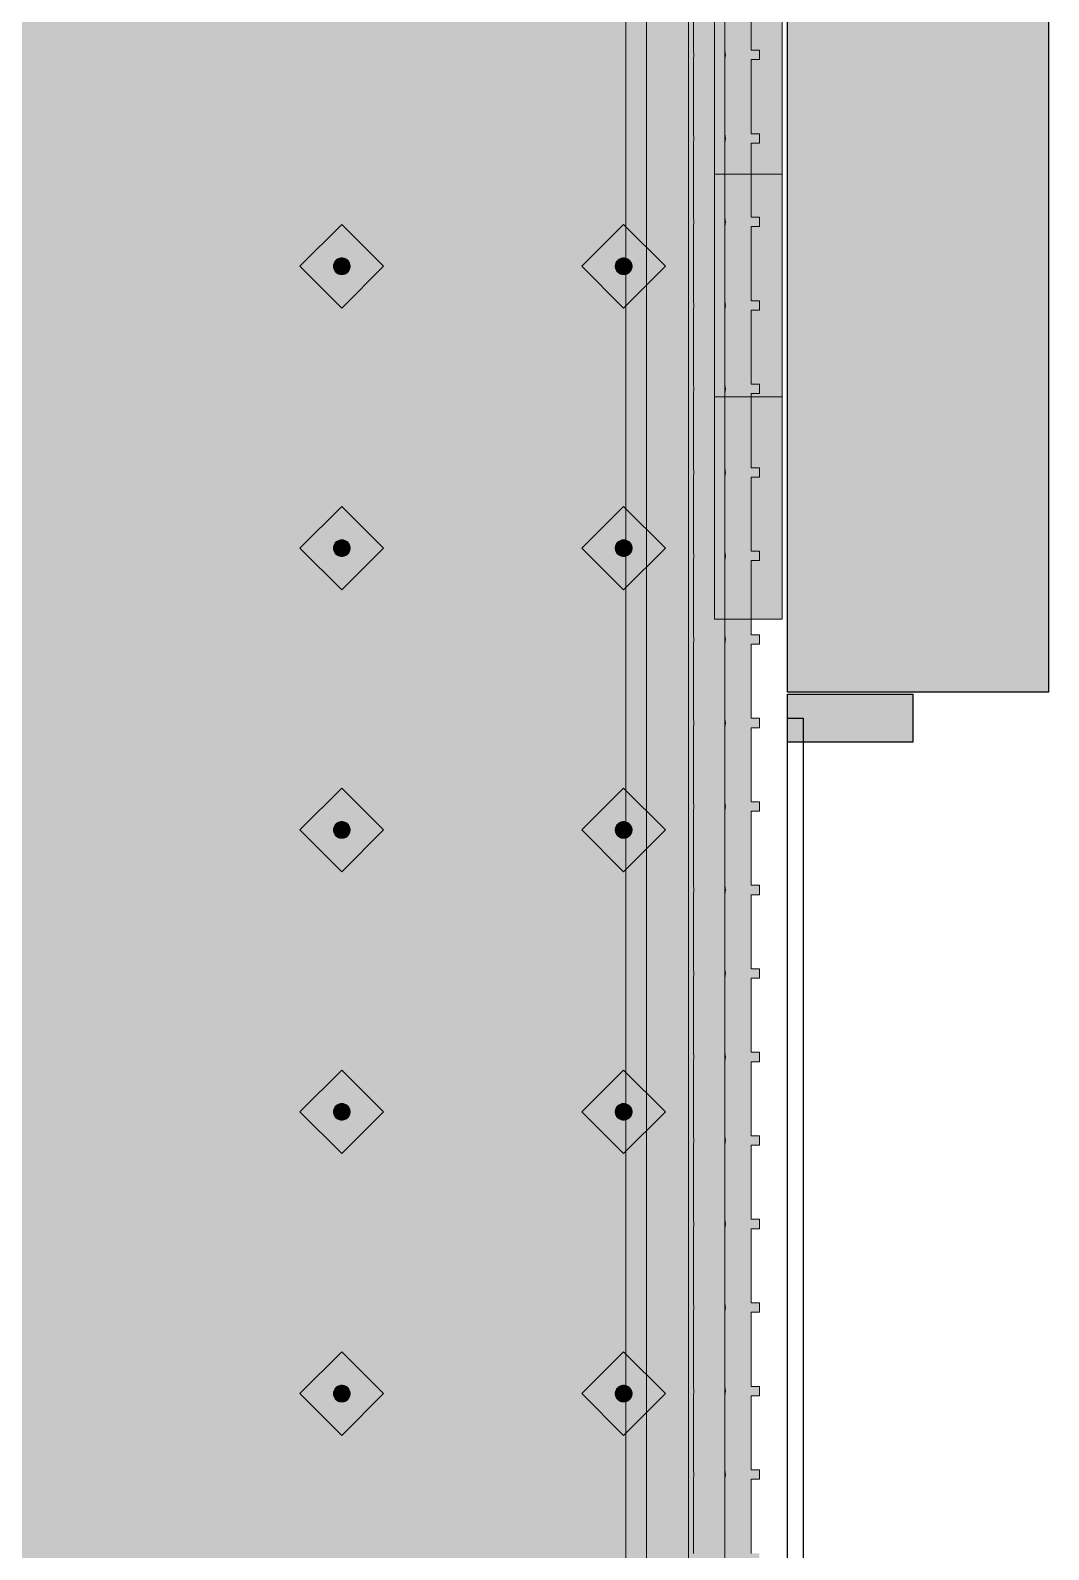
# Model space of a CAD drawing. Header units: metres. Extents: x 2172.2 to 2210.6, y 415.3 to 458.1.
# Drawn here: x 2192.786 to 2193.761, y 451.395 to 452.85 of the extents above; entities that cross this region are included whole.
import ezdxf

# ---------------------------------------------------------------- set-up
doc = ezdxf.new("R2010")
doc.units = ezdxf.units.M
for name, color, linetype, lineweight in [('NC_N1_BANQUETTES', 7, 'CONTINUOUS', 13), ('NC_N1_FLOOR_DECOR', 32, 'CONTINUOUS', 13), ('NC_N1_GLAZING', 4, 'CONTINUOUS', 13), ('NC_N1_WALL_DECOR', 32, 'CONTINUOUS', 13), ('NC_N1_WALLS', 7, 'CONTINUOUS', 25)]:
    doc.layers.add(name, color=color, linetype=linetype, lineweight=lineweight)

# ---------------------------------------------------------------- blocks, each defined once
blk = doc.blocks.new('NC_N1_ARCHITECTURE')
at = {"layer": 'NC_N1_WALLS', "true_color": 0xe7e6e1}
for points in [[(3.51142, 19.591097), (3.76142, 19.591097), (3.76142, 18.216097), (3.51142, 18.216097)], [(3.63142, 18.214096), (3.63142, 18.168097), (3.51142, 18.168097), (3.51142, 18.214096)]]:
    blk.add_hatch(color=256, dxfattribs=at).paths.add_polyline_path(points)
at = {"layer": 'NC_N1_GLAZING', "linetype": 'CONTINUOUS', "lineweight": -2}
blk.add_lwpolyline([(3.52642, 12.841096), (3.51142, 12.841096), (3.51142, 18.191095), (3.52642, 18.191095)], close=True, dxfattribs=at)
at = {"layer": 'NC_N1_WALLS', "linetype": 'CONTINUOUS', "lineweight": -2}
for points in [[(3.51142, 19.591097), (3.76142, 19.591097), (3.76142, 18.216097), (3.51142, 18.216097)], [(3.63142, 18.214096), (3.63142, 18.168097), (3.51142, 18.168097), (3.51142, 18.214096)]]:
    blk.add_lwpolyline(points, close=True, dxfattribs=at)
blk = doc.blocks.new('NC_N1_MIXED_FLOOR_TRIANGLE_L_1')
at = {"true_color": 0xeff0ee}
h = blk.add_hatch(color=256, dxfattribs=at)
h.dxf.hatch_style = 1
h.paths.add_polyline_path([(3.3202, 19.4236), (3.3203, 19.423), (3.3205, 19.4212), (3.3209, 19.4188), (3.3217, 19.4165), (3.3226, 19.4142), (3.3238, 19.412), (3.3251, 19.41), (3.3267, 19.4081), (3.3284, 19.4064), (3.3303, 19.4048), (3.3323, 19.4034), (3.3345, 19.4023), (3.3368, 19.4013), (3.3391, 19.4006), (3.3415, 19.4001), (3.344, 19.3999), (3.3598, 19.3991), (3.3611, 19.3991), (3.4514, 19.3991), (3.4514, 11.707), (-4.3727, 19.5311), (3.3194, 19.5311), (3.3194, 19.4968), (3.3194, 19.4407), (3.3195, 19.4395), (3.3199, 19.4308)])
at = {"color": 0, "linetype": 'CONTINUOUS', "lineweight": -2, "true_color": 0xa5b2b8}
blk.add_lwpolyline([(3.4514, 19.3991), (3.4514, 11.707)], dxfattribs=at)
at = {"color": 0, "linetype": 'CONTINUOUS', "lineweight": -2, "true_color": 0xa38246}
for points in [[(3.4164, 19.3641), (3.4164, 11.7915)], [(3.3564, 19.3042), (3.3564, 11.9364)]]:
    blk.add_lwpolyline(points, dxfattribs=at)
at = {"color": 0, "linetype": 'CONTINUOUS', "lineweight": -2, "true_color": 0x778fa0}
blk.add_lwpolyline([(3.3764, 19.3241), (3.3764, 11.8881)], dxfattribs=at)
blk = doc.blocks.new('NC_N1_UNIQUE_WALL_COMPOSITION_10')
at = {"true_color": 0xf6f5ef}
h = blk.add_hatch(color=256, dxfattribs=at)
h.dxf.hatch_style = 1
h.paths.add_polyline_path([(0.5328, -0.065), (0.5328, 0), (-0.5328, 0), (-0.5328, -0.065)])
at = {"color": 0, "linetype": 'CONTINUOUS', "lineweight": -2, "true_color": 0xa38246}
blk.add_lwpolyline([(0.5328, -0.065), (0.5328, 0), (-0.5328, 0), (-0.5328, -0.065)], close=True, dxfattribs=at)
for points in [[(-0.3197, -0.065), (-0.3197, 0)], [(-0.1066, -0.065), (-0.1066, 0)], [(0.1066, -0.065), (0.1066, 0)], [(0.3197, -0.065), (0.3197, 0)]]:
    blk.add_lwpolyline(points, dxfattribs=at)
blk = doc.blocks.new('NC_N1_TRIANGLE_L_BANQUETTE')
at = {"true_color": 0x778fa0}
h = blk.add_hatch(color=256, dxfattribs=at)
h.dxf.hatch_style = 1
h.paths.add_polyline_path([(0.027, 0.92), (0.027, 0.929), (0.035, 0.929), (0.035, 1), (0.027, 1), (0.027, 1.009), (0.035, 1.009), (0.035, 1.08), (0.027, 1.08), (0.027, 1.089), (0.035, 1.089), (0.035, 1.16), (0.027, 1.16), (0.027, 1.169), (0.035, 1.169), (0.035, 1.24), (0.027, 1.24), (0.027, 1.249), (0.035, 1.249), (0.035, 1.32), (0.027, 1.32), (0.027, 1.329), (0.035, 1.329), (0.035, 1.4), (0.027, 1.4), (0.027, 1.409), (0.035, 1.409), (0.035, 1.48), (0.027, 1.48), (0.027, 1.489), (0.035, 1.489), (0.035, 1.56), (0.027, 1.56), (0.027, 1.569), (0.035, 1.569), (0.035, 1.64), (0.027, 1.64), (0.027, 1.649), (0.035, 1.649), (0.035, 1.72), (0.027, 1.72), (0.027, 1.729), (0.035, 1.729), (0.035, 1.8), (0.027, 1.8), (0.027, 1.809), (0.035, 1.809), (0.035, 1.88), (0.027, 1.88), (0.027, 1.889), (0.035, 1.889), (0.035, 1.96), (0.027, 1.96), (0.027, 1.969), (0.035, 1.969), (0.035, 2.04), (0.027, 2.04), (0.027, 2.049), (0.035, 2.049), (0.035, 2.12), (0.027, 2.12), (0.027, 2.129), (0.035, 2.129), (0.035, 2.2), (0.027, 2.2), (0.027, 2.209), (0.035, 2.209), (0.035, 2.28), (0.027, 2.28), (0.027, 2.289), (0.035, 2.289), (0.035, 2.36), (0.027, 2.36), (0.027, 2.369), (0.035, 2.369), (0.035, 2.44), (0.027, 2.44), (0.027, 2.449), (0.035, 2.449), (0.035, 2.52), (0.027, 2.52), (0.027, 2.529), (0.035, 2.529), (0.035, 2.6), (0.027, 2.6), (0.027, 2.609), (0.035, 2.609), (0.035, 2.68), (0.027, 2.68), (0.027, 2.689), (0.035, 2.689), (0.035, 2.76), (0.027, 2.76), (0.027, 2.769), (0.035, 2.769), (0.035, 2.84), (0.027, 2.84), (0.027, 2.849), (0.035, 2.849), (0.035, 2.92), (0.027, 2.92), (0.027, 2.929), (0.035, 2.929), (0.035, 3), (0.027, 3), (0.027, 3.009), (0.035, 3.009), (0.035, 3.08), (0.027, 3.08), (0.027, 3.089), (0.035, 3.089), (0.035, 3.16), (0.027, 3.16), (0.027, 3.169), (0.035, 3.169), (0.035, 3.24), (0.027, 3.24), (0.027, 3.249), (0.035, 3.249), (0.035, 3.32), (0.027, 3.32), (0.027, 3.329), (0.035, 3.329), (0.035, 3.4), (0.027, 3.4), (0.027, 3.409), (0.035, 3.409), (0.035, 3.48), (0.027, 3.48), (0.027, 3.489), (0.035, 3.489), (0.035, 3.56), (0.027, 3.56), (0.027, 3.569), (0.035, 3.569), (0.035, 3.64), (0.027, 3.64), (0.027, 3.649), (0.035, 3.649), (0.035, 3.72), (0.027, 3.72), (0.027, 3.729), (0.035, 3.729), (0.035, 3.8), (0.027, 3.8), (0.027, 3.809), (0.035, 3.809), (0.035, 3.88), (0.027, 3.88), (0.027, 3.889), (0.035, 3.889), (0.035, 3.96), (0.027, 3.96), (0.027, 3.969), (0.035, 3.969), (0.035, 4.04), (0.027, 4.04), (0.027, 4.049), (0.035, 4.049), (0.035, 4.12), (0.027, 4.12), (0.027, 4.129), (0.035, 4.129), (0.035, 4.2), (0.027, 4.2), (0.027, 4.209), (0.035, 4.209), (0.035, 4.28), (0.027, 4.28), (0.027, 4.289), (0.035, 4.289), (0.035, 4.35), (0.8, 4.35), (0.8, 0.8), (4.35, 0.8), (4.35, 0.035), (4.289, 0.035), (4.289, 0.027), (4.28, 0.027), (4.28, 0.035), (4.209, 0.035), (4.209, 0.027), (4.2, 0.027), (4.2, 0.035), (4.129, 0.035), (4.129, 0.027), (4.12, 0.027), (4.12, 0.035), (4.049, 0.035), (4.049, 0.027), (4.04, 0.027), (4.04, 0.035), (3.969, 0.035), (3.969, 0.027), (3.96, 0.027), (3.96, 0.035), (3.889, 0.035), (3.889, 0.027), (3.88, 0.027), (3.88, 0.035), (3.809, 0.035), (3.809, 0.027), (3.8, 0.027), (3.8, 0.035), (3.729, 0.035), (3.729, 0.027), (3.72, 0.027), (3.72, 0.035), (3.649, 0.035), (3.649, 0.027), (3.64, 0.027), (3.64, 0.035), (3.569, 0.035), (3.569, 0.027), (3.56, 0.027), (3.56, 0.035), (3.489, 0.035), (3.489, 0.027), (3.48, 0.027), (3.48, 0.035), (3.409, 0.035), (3.409, 0.027), (3.4, 0.027), (3.4, 0.035), (3.329, 0.035), (3.329, 0.027), (3.32, 0.027), (3.32, 0.035), (3.249, 0.035), (3.249, 0.027), (3.24, 0.027), (3.24, 0.035), (3.169, 0.035), (3.169, 0.027), (3.16, 0.027), (3.16, 0.035), (3.089, 0.035), (3.089, 0.027), (3.08, 0.027), (3.08, 0.035), (3.009, 0.035), (3.009, 0.027), (3, 0.027), (3, 0.035), (2.929, 0.035), (2.929, 0.027), (2.92, 0.027), (2.92, 0.035), (2.849, 0.035), (2.849, 0.027), (2.84, 0.027), (2.84, 0.035), (2.769, 0.035), (2.769, 0.027), (2.76, 0.027), (2.76, 0.035), (2.689, 0.035), (2.689, 0.027), (2.68, 0.027), (2.68, 0.035), (2.609, 0.035), (2.609, 0.027), (2.6, 0.027), (2.6, 0.035), (2.529, 0.035), (2.529, 0.027), (2.52, 0.027), (2.52, 0.035), (2.449, 0.035), (2.449, 0.027), (2.44, 0.027), (2.44, 0.035), (2.369, 0.035), (2.369, 0.027), (2.36, 0.027), (2.36, 0.035), (2.289, 0.035), (2.289, 0.027), (2.28, 0.027), (2.28, 0.035), (2.209, 0.035), (2.209, 0.027), (2.2, 0.027), (2.2, 0.035), (2.129, 0.035), (2.129, 0.027), (2.12, 0.027), (2.12, 0.035), (2.049, 0.035), (2.049, 0.027), (2.04, 0.027), (2.04, 0.035), (1.969, 0.035), (1.969, 0.027), (1.96, 0.027), (1.96, 0.035), (1.889, 0.035), (1.889, 0.027), (1.88, 0.027), (1.88, 0.035), (1.809, 0.035), (1.809, 0.027), (1.8, 0.027), (1.8, 0.035), (1.729, 0.035), (1.729, 0.027), (1.72, 0.027), (1.72, 0.035), (1.649, 0.035), (1.649, 0.027), (1.64, 0.027), (1.64, 0.035), (1.569, 0.035), (1.569, 0.027), (1.56, 0.027), (1.56, 0.035), (1.489, 0.035), (1.489, 0.027), (1.48, 0.027), (1.48, 0.035), (1.409, 0.035), (1.409, 0.027), (1.4, 0.027), (1.4, 0.035), (1.329, 0.035), (1.329, 0.027), (1.32, 0.027), (1.32, 0.035), (1.249, 0.035), (1.249, 0.027), (1.24, 0.027), (1.24, 0.035), (1.169, 0.035), (1.169, 0.027), (1.16, 0.027), (1.16, 0.035), (1.089, 0.035), (1.089, 0.027), (1.08, 0.027), (1.08, 0.035), (1.009, 0.035), (1.009, 0.027), (1, 0.027), (1, 0.035), (0.929, 0.035), (0.929, 0.027), (0.92, 0.027), (0.92, 0.035), (0.849, 0.035), (0.849, 0.027), (0.84, 0.027), (0.84, 0.035), (0.769, 0.035), (0.769, 0.027), (0.76, 0.027), (0.76, 0.035), (0.689, 0.035), (0.689, 0.027), (0.68, 0.027), (0.68, 0.035), (0.609, 0.035), (0.609, 0.027), (0.6, 0.027), (0.6, 0.035), (0.529, 0.035), (0.529, 0.027), (0.52, 0.027), (0.52, 0.035), (0.45, 0.035), (0.45, 0.048), (0.448, 0.048), (0.448, 0.092), (0.45, 0.092), (0.45, 0.45), (0.035, 0.45), (0.035, 0.52), (0.027, 0.52), (0.027, 0.529), (0.035, 0.529), (0.035, 0.6), (0.027, 0.6), (0.027, 0.609), (0.035, 0.609), (0.035, 0.68), (0.027, 0.68), (0.027, 0.689), (0.035, 0.689), (0.035, 0.76), (0.027, 0.76), (0.027, 0.769), (0.035, 0.769), (0.035, 0.84), (0.027, 0.84), (0.027, 0.849), (0.035, 0.849), (0.035, 0.92)])
at = {"true_color": 0xa38246}
h = blk.add_hatch(color=256, dxfattribs=at)
h.dxf.hatch_style = 1
h.paths.add_polyline_path([(0.165, 2.047), (0.165, 2.0462), (0.1648, 2.0454), (0.1647, 2.0447), (0.1644, 2.0439), (0.1641, 2.0432), (0.1637, 2.0426), (0.1632, 2.0419), (0.1627, 2.0413), (0.1621, 2.0408), (0.1614, 2.0403), (0.1608, 2.0399), (0.1601, 2.0396), (0.1593, 2.0393), (0.1586, 2.0392), (0.1578, 2.039), (0.157, 2.039), (0.1562, 2.039), (0.1554, 2.0392), (0.1547, 2.0393), (0.1539, 2.0396), (0.1532, 2.0399), (0.1526, 2.0403), (0.1519, 2.0408), (0.1513, 2.0413), (0.1508, 2.0419), (0.1503, 2.0426), (0.1499, 2.0432), (0.1496, 2.0439), (0.1493, 2.0447), (0.1492, 2.0454), (0.149, 2.0462), (0.149, 2.047), (0.149, 2.0478), (0.1492, 2.0486), (0.1493, 2.0493), (0.1496, 2.0501), (0.1499, 2.0508), (0.1503, 2.0514), (0.1508, 2.0521), (0.1513, 2.0527), (0.1519, 2.0532), (0.1526, 2.0537), (0.1532, 2.0541), (0.1539, 2.0544), (0.1547, 2.0547), (0.1554, 2.0548), (0.1562, 2.055), (0.157, 2.055), (0.1578, 2.055), (0.1586, 2.0548), (0.1593, 2.0547), (0.1601, 2.0544), (0.1608, 2.0541), (0.1614, 2.0537), (0.1621, 2.0532), (0.1627, 2.0527), (0.1632, 2.0521), (0.1637, 2.0514), (0.1641, 2.0508), (0.1644, 2.0501), (0.1647, 2.0493), (0.1648, 2.0486), (0.165, 2.0478)])
h = blk.add_hatch(color=256, dxfattribs=at)
h.dxf.hatch_style = 1
h.paths.add_polyline_path([(0.435, 2.047), (0.435, 2.0462), (0.4348, 2.0454), (0.4347, 2.0447), (0.4344, 2.0439), (0.4341, 2.0432), (0.4337, 2.0426), (0.4332, 2.0419), (0.4327, 2.0413), (0.4321, 2.0408), (0.4314, 2.0403), (0.4308, 2.0399), (0.4301, 2.0396), (0.4293, 2.0393), (0.4286, 2.0392), (0.4278, 2.039), (0.427, 2.039), (0.4262, 2.039), (0.4254, 2.0392), (0.4247, 2.0393), (0.4239, 2.0396), (0.4232, 2.0399), (0.4226, 2.0403), (0.4219, 2.0408), (0.4213, 2.0413), (0.4208, 2.0419), (0.4203, 2.0426), (0.4199, 2.0432), (0.4196, 2.0439), (0.4193, 2.0447), (0.4192, 2.0454), (0.419, 2.0462), (0.419, 2.047), (0.419, 2.0478), (0.4192, 2.0486), (0.4193, 2.0493), (0.4196, 2.0501), (0.4199, 2.0508), (0.4203, 2.0514), (0.4208, 2.0521), (0.4213, 2.0527), (0.4219, 2.0532), (0.4226, 2.0537), (0.4232, 2.0541), (0.4239, 2.0544), (0.4247, 2.0547), (0.4254, 2.0548), (0.4262, 2.055), (0.427, 2.055), (0.4278, 2.055), (0.4286, 2.0548), (0.4293, 2.0547), (0.4301, 2.0544), (0.4308, 2.0541), (0.4314, 2.0537), (0.4321, 2.0532), (0.4327, 2.0527), (0.4332, 2.0521), (0.4337, 2.0514), (0.4341, 2.0508), (0.4344, 2.0501), (0.4347, 2.0493), (0.4348, 2.0486), (0.435, 2.0478)])
h = blk.add_hatch(color=256, dxfattribs=at)
h.dxf.hatch_style = 1
h.paths.add_polyline_path([(0.165, 1.777), (0.165, 1.7762), (0.1648, 1.7754), (0.1647, 1.7747), (0.1644, 1.7739), (0.1641, 1.7732), (0.1637, 1.7726), (0.1632, 1.7719), (0.1627, 1.7713), (0.1621, 1.7708), (0.1614, 1.7703), (0.1608, 1.7699), (0.1601, 1.7696), (0.1593, 1.7693), (0.1586, 1.7692), (0.1578, 1.769), (0.157, 1.769), (0.1562, 1.769), (0.1554, 1.7692), (0.1547, 1.7693), (0.1539, 1.7696), (0.1532, 1.7699), (0.1526, 1.7703), (0.1519, 1.7708), (0.1513, 1.7713), (0.1508, 1.7719), (0.1503, 1.7726), (0.1499, 1.7732), (0.1496, 1.7739), (0.1493, 1.7747), (0.1492, 1.7754), (0.149, 1.7762), (0.149, 1.777), (0.149, 1.7778), (0.1492, 1.7786), (0.1493, 1.7793), (0.1496, 1.7801), (0.1499, 1.7808), (0.1503, 1.7814), (0.1508, 1.7821), (0.1513, 1.7827), (0.1519, 1.7832), (0.1526, 1.7837), (0.1532, 1.7841), (0.1539, 1.7844), (0.1547, 1.7847), (0.1554, 1.7848), (0.1562, 1.785), (0.157, 1.785), (0.1578, 1.785), (0.1586, 1.7848), (0.1593, 1.7847), (0.1601, 1.7844), (0.1608, 1.7841), (0.1614, 1.7837), (0.1621, 1.7832), (0.1627, 1.7827), (0.1632, 1.7821), (0.1637, 1.7814), (0.1641, 1.7808), (0.1644, 1.7801), (0.1647, 1.7793), (0.1648, 1.7786), (0.165, 1.7778)])
h = blk.add_hatch(color=256, dxfattribs=at)
h.dxf.hatch_style = 1
h.paths.add_polyline_path([(0.435, 1.777), (0.435, 1.7762), (0.4348, 1.7754), (0.4347, 1.7747), (0.4344, 1.7739), (0.4341, 1.7732), (0.4337, 1.7726), (0.4332, 1.7719), (0.4327, 1.7713), (0.4321, 1.7708), (0.4314, 1.7703), (0.4308, 1.7699), (0.4301, 1.7696), (0.4293, 1.7693), (0.4286, 1.7692), (0.4278, 1.769), (0.427, 1.769), (0.4262, 1.769), (0.4254, 1.7692), (0.4247, 1.7693), (0.4239, 1.7696), (0.4232, 1.7699), (0.4226, 1.7703), (0.4219, 1.7708), (0.4213, 1.7713), (0.4208, 1.7719), (0.4203, 1.7726), (0.4199, 1.7732), (0.4196, 1.7739), (0.4193, 1.7747), (0.4192, 1.7754), (0.419, 1.7762), (0.419, 1.777), (0.419, 1.7778), (0.4192, 1.7786), (0.4193, 1.7793), (0.4196, 1.7801), (0.4199, 1.7808), (0.4203, 1.7814), (0.4208, 1.7821), (0.4213, 1.7827), (0.4219, 1.7832), (0.4226, 1.7837), (0.4232, 1.7841), (0.4239, 1.7844), (0.4247, 1.7847), (0.4254, 1.7848), (0.4262, 1.785), (0.427, 1.785), (0.4278, 1.785), (0.4286, 1.7848), (0.4293, 1.7847), (0.4301, 1.7844), (0.4308, 1.7841), (0.4314, 1.7837), (0.4321, 1.7832), (0.4327, 1.7827), (0.4332, 1.7821), (0.4337, 1.7814), (0.4341, 1.7808), (0.4344, 1.7801), (0.4347, 1.7793), (0.4348, 1.7786), (0.435, 1.7778)])
h = blk.add_hatch(color=256, dxfattribs=at)
h.dxf.hatch_style = 1
h.paths.add_polyline_path([(0.165, 1.507), (0.165, 1.5062), (0.1648, 1.5054), (0.1647, 1.5047), (0.1644, 1.5039), (0.1641, 1.5032), (0.1637, 1.5026), (0.1632, 1.5019), (0.1627, 1.5013), (0.1621, 1.5008), (0.1614, 1.5003), (0.1608, 1.4999), (0.1601, 1.4996), (0.1593, 1.4993), (0.1586, 1.4992), (0.1578, 1.499), (0.157, 1.499), (0.1562, 1.499), (0.1554, 1.4992), (0.1547, 1.4993), (0.1539, 1.4996), (0.1532, 1.4999), (0.1526, 1.5003), (0.1519, 1.5008), (0.1513, 1.5013), (0.1508, 1.5019), (0.1503, 1.5026), (0.1499, 1.5032), (0.1496, 1.5039), (0.1493, 1.5047), (0.1492, 1.5054), (0.149, 1.5062), (0.149, 1.507), (0.149, 1.5078), (0.1492, 1.5086), (0.1493, 1.5093), (0.1496, 1.5101), (0.1499, 1.5108), (0.1503, 1.5114), (0.1508, 1.5121), (0.1513, 1.5127), (0.1519, 1.5132), (0.1526, 1.5137), (0.1532, 1.5141), (0.1539, 1.5144), (0.1547, 1.5147), (0.1554, 1.5148), (0.1562, 1.515), (0.157, 1.515), (0.1578, 1.515), (0.1586, 1.5148), (0.1593, 1.5147), (0.1601, 1.5144), (0.1608, 1.5141), (0.1614, 1.5137), (0.1621, 1.5132), (0.1627, 1.5127), (0.1632, 1.5121), (0.1637, 1.5114), (0.1641, 1.5108), (0.1644, 1.5101), (0.1647, 1.5093), (0.1648, 1.5086), (0.165, 1.5078)])
h = blk.add_hatch(color=256, dxfattribs=at)
h.dxf.hatch_style = 1
h.paths.add_polyline_path([(0.435, 1.507), (0.435, 1.5062), (0.4348, 1.5054), (0.4347, 1.5047), (0.4344, 1.5039), (0.4341, 1.5032), (0.4337, 1.5026), (0.4332, 1.5019), (0.4327, 1.5013), (0.4321, 1.5008), (0.4314, 1.5003), (0.4308, 1.4999), (0.4301, 1.4996), (0.4293, 1.4993), (0.4286, 1.4992), (0.4278, 1.499), (0.427, 1.499), (0.4262, 1.499), (0.4254, 1.4992), (0.4247, 1.4993), (0.4239, 1.4996), (0.4232, 1.4999), (0.4226, 1.5003), (0.4219, 1.5008), (0.4213, 1.5013), (0.4208, 1.5019), (0.4203, 1.5026), (0.4199, 1.5032), (0.4196, 1.5039), (0.4193, 1.5047), (0.4192, 1.5054), (0.419, 1.5062), (0.419, 1.507), (0.419, 1.5078), (0.4192, 1.5086), (0.4193, 1.5093), (0.4196, 1.5101), (0.4199, 1.5108), (0.4203, 1.5114), (0.4208, 1.5121), (0.4213, 1.5127), (0.4219, 1.5132), (0.4226, 1.5137), (0.4232, 1.5141), (0.4239, 1.5144), (0.4247, 1.5147), (0.4254, 1.5148), (0.4262, 1.515), (0.427, 1.515), (0.4278, 1.515), (0.4286, 1.5148), (0.4293, 1.5147), (0.4301, 1.5144), (0.4308, 1.5141), (0.4314, 1.5137), (0.4321, 1.5132), (0.4327, 1.5127), (0.4332, 1.5121), (0.4337, 1.5114), (0.4341, 1.5108), (0.4344, 1.5101), (0.4347, 1.5093), (0.4348, 1.5086), (0.435, 1.5078)])
h = blk.add_hatch(color=256, dxfattribs=at)
h.dxf.hatch_style = 1
h.paths.add_polyline_path([(0.165, 1.237), (0.165, 1.2362), (0.1648, 1.2354), (0.1647, 1.2347), (0.1644, 1.2339), (0.1641, 1.2332), (0.1637, 1.2326), (0.1632, 1.2319), (0.1627, 1.2313), (0.1621, 1.2308), (0.1614, 1.2303), (0.1608, 1.2299), (0.1601, 1.2296), (0.1593, 1.2293), (0.1586, 1.2292), (0.1578, 1.229), (0.157, 1.229), (0.1562, 1.229), (0.1554, 1.2292), (0.1547, 1.2293), (0.1539, 1.2296), (0.1532, 1.2299), (0.1526, 1.2303), (0.1519, 1.2308), (0.1513, 1.2313), (0.1508, 1.2319), (0.1503, 1.2326), (0.1499, 1.2332), (0.1496, 1.2339), (0.1493, 1.2347), (0.1492, 1.2354), (0.149, 1.2362), (0.149, 1.237), (0.149, 1.2378), (0.1492, 1.2386), (0.1493, 1.2393), (0.1496, 1.2401), (0.1499, 1.2408), (0.1503, 1.2414), (0.1508, 1.2421), (0.1513, 1.2427), (0.1519, 1.2432), (0.1526, 1.2437), (0.1532, 1.2441), (0.1539, 1.2444), (0.1547, 1.2447), (0.1554, 1.2448), (0.1562, 1.245), (0.157, 1.245), (0.1578, 1.245), (0.1586, 1.2448), (0.1593, 1.2447), (0.1601, 1.2444), (0.1608, 1.2441), (0.1614, 1.2437), (0.1621, 1.2432), (0.1627, 1.2427), (0.1632, 1.2421), (0.1637, 1.2414), (0.1641, 1.2408), (0.1644, 1.2401), (0.1647, 1.2393), (0.1648, 1.2386), (0.165, 1.2378)])
h = blk.add_hatch(color=256, dxfattribs=at)
h.dxf.hatch_style = 1
h.paths.add_polyline_path([(0.435, 1.237), (0.435, 1.2362), (0.4348, 1.2354), (0.4347, 1.2347), (0.4344, 1.2339), (0.4341, 1.2332), (0.4337, 1.2326), (0.4332, 1.2319), (0.4327, 1.2313), (0.4321, 1.2308), (0.4314, 1.2303), (0.4308, 1.2299), (0.4301, 1.2296), (0.4293, 1.2293), (0.4286, 1.2292), (0.4278, 1.229), (0.427, 1.229), (0.4262, 1.229), (0.4254, 1.2292), (0.4247, 1.2293), (0.4239, 1.2296), (0.4232, 1.2299), (0.4226, 1.2303), (0.4219, 1.2308), (0.4213, 1.2313), (0.4208, 1.2319), (0.4203, 1.2326), (0.4199, 1.2332), (0.4196, 1.2339), (0.4193, 1.2347), (0.4192, 1.2354), (0.419, 1.2362), (0.419, 1.237), (0.419, 1.2378), (0.4192, 1.2386), (0.4193, 1.2393), (0.4196, 1.2401), (0.4199, 1.2408), (0.4203, 1.2414), (0.4208, 1.2421), (0.4213, 1.2427), (0.4219, 1.2432), (0.4226, 1.2437), (0.4232, 1.2441), (0.4239, 1.2444), (0.4247, 1.2447), (0.4254, 1.2448), (0.4262, 1.245), (0.427, 1.245), (0.4278, 1.245), (0.4286, 1.2448), (0.4293, 1.2447), (0.4301, 1.2444), (0.4308, 1.2441), (0.4314, 1.2437), (0.4321, 1.2432), (0.4327, 1.2427), (0.4332, 1.2421), (0.4337, 1.2414), (0.4341, 1.2408), (0.4344, 1.2401), (0.4347, 1.2393), (0.4348, 1.2386), (0.435, 1.2378)])
h = blk.add_hatch(color=256, dxfattribs=at)
h.dxf.hatch_style = 1
h.paths.add_polyline_path([(0.165, 0.967), (0.165, 0.9662), (0.1648, 0.9654), (0.1647, 0.9647), (0.1644, 0.9639), (0.1641, 0.9632), (0.1637, 0.9626), (0.1632, 0.9619), (0.1627, 0.9613), (0.1621, 0.9608), (0.1614, 0.9603), (0.1608, 0.9599), (0.1601, 0.9596), (0.1593, 0.9593), (0.1586, 0.9592), (0.1578, 0.959), (0.157, 0.959), (0.1562, 0.959), (0.1554, 0.9592), (0.1547, 0.9593), (0.1539, 0.9596), (0.1532, 0.9599), (0.1526, 0.9603), (0.1519, 0.9608), (0.1513, 0.9613), (0.1508, 0.9619), (0.1503, 0.9626), (0.1499, 0.9632), (0.1496, 0.9639), (0.1493, 0.9647), (0.1492, 0.9654), (0.149, 0.9662), (0.149, 0.967), (0.149, 0.9678), (0.1492, 0.9686), (0.1493, 0.9693), (0.1496, 0.9701), (0.1499, 0.9708), (0.1503, 0.9714), (0.1508, 0.9721), (0.1513, 0.9727), (0.1519, 0.9732), (0.1526, 0.9737), (0.1532, 0.9741), (0.1539, 0.9744), (0.1547, 0.9747), (0.1554, 0.9748), (0.1562, 0.975), (0.157, 0.975), (0.1578, 0.975), (0.1586, 0.9748), (0.1593, 0.9747), (0.1601, 0.9744), (0.1608, 0.9741), (0.1614, 0.9737), (0.1621, 0.9732), (0.1627, 0.9727), (0.1632, 0.9721), (0.1637, 0.9714), (0.1641, 0.9708), (0.1644, 0.9701), (0.1647, 0.9693), (0.1648, 0.9686), (0.165, 0.9678)])
h = blk.add_hatch(color=256, dxfattribs=at)
h.dxf.hatch_style = 1
h.paths.add_polyline_path([(0.435, 0.967), (0.435, 0.9662), (0.4348, 0.9654), (0.4347, 0.9647), (0.4344, 0.9639), (0.4341, 0.9632), (0.4337, 0.9626), (0.4332, 0.9619), (0.4327, 0.9613), (0.4321, 0.9608), (0.4314, 0.9603), (0.4308, 0.9599), (0.4301, 0.9596), (0.4293, 0.9593), (0.4286, 0.9592), (0.4278, 0.959), (0.427, 0.959), (0.4262, 0.959), (0.4254, 0.9592), (0.4247, 0.9593), (0.4239, 0.9596), (0.4232, 0.9599), (0.4226, 0.9603), (0.4219, 0.9608), (0.4213, 0.9613), (0.4208, 0.9619), (0.4203, 0.9626), (0.4199, 0.9632), (0.4196, 0.9639), (0.4193, 0.9647), (0.4192, 0.9654), (0.419, 0.9662), (0.419, 0.967), (0.419, 0.9678), (0.4192, 0.9686), (0.4193, 0.9693), (0.4196, 0.9701), (0.4199, 0.9708), (0.4203, 0.9714), (0.4208, 0.9721), (0.4213, 0.9727), (0.4219, 0.9732), (0.4226, 0.9737), (0.4232, 0.9741), (0.4239, 0.9744), (0.4247, 0.9747), (0.4254, 0.9748), (0.4262, 0.975), (0.427, 0.975), (0.4278, 0.975), (0.4286, 0.9748), (0.4293, 0.9747), (0.4301, 0.9744), (0.4308, 0.9741), (0.4314, 0.9737), (0.4321, 0.9732), (0.4327, 0.9727), (0.4332, 0.9721), (0.4337, 0.9714), (0.4341, 0.9708), (0.4344, 0.9701), (0.4347, 0.9693), (0.4348, 0.9686), (0.435, 0.9678)])
at = {"color": 0, "linetype": 'CONTINUOUS', "lineweight": -2, "true_color": 0x2d3540}
blk.add_lwpolyline([(0.035, 0.689), (0.035, 0.76), (0.027, 0.76), (0.027, 0.769), (0.035, 0.769), (0.035, 0.84), (0.027, 0.84), (0.027, 0.849), (0.035, 0.849), (0.035, 0.92), (0.027, 0.92), (0.027, 0.929), (0.035, 0.929), (0.035, 1), (0.027, 1), (0.027, 1.009), (0.035, 1.009), (0.035, 1.08), (0.027, 1.08), (0.027, 1.089), (0.035, 1.089), (0.035, 1.16), (0.027, 1.16), (0.027, 1.169), (0.035, 1.169), (0.035, 1.24), (0.027, 1.24), (0.027, 1.249), (0.035, 1.249), (0.035, 1.32), (0.027, 1.32), (0.027, 1.329), (0.035, 1.329), (0.035, 1.4), (0.027, 1.4), (0.027, 1.409), (0.035, 1.409), (0.035, 1.48), (0.027, 1.48), (0.027, 1.489), (0.035, 1.489), (0.035, 1.56), (0.027, 1.56), (0.027, 1.569), (0.035, 1.569), (0.035, 1.64), (0.027, 1.64), (0.027, 1.649), (0.035, 1.649), (0.035, 1.72), (0.027, 1.72), (0.027, 1.729), (0.035, 1.729), (0.035, 1.8), (0.027, 1.8), (0.027, 1.809), (0.035, 1.809), (0.035, 1.88), (0.027, 1.88), (0.027, 1.889), (0.035, 1.889), (0.035, 1.96), (0.027, 1.96), (0.027, 1.969), (0.035, 1.969), (0.035, 2.04), (0.027, 2.04), (0.027, 2.049), (0.035, 2.049), (0.035, 2.12), (0.027, 2.12), (0.027, 2.129), (0.035, 2.129), (0.035, 2.2)], dxfattribs=at)
at = {"color": 0, "linetype": 'CONTINUOUS', "lineweight": -2, "true_color": 0xa38246}
for points in [[(0.06, 0.689), (0.06, 0.76), (0.0599, 0.7625), (0.0596, 0.7645), (0.0599, 0.7665), (0.06, 0.769), (0.06, 0.84), (0.0599, 0.8425), (0.0596, 0.8445), (0.0599, 0.8465), (0.06, 0.849), (0.06, 0.92), (0.0599, 0.9225), (0.0596, 0.9245), (0.0599, 0.9265), (0.06, 0.929), (0.06, 1), (0.0599, 1.0025), (0.0596, 1.0045), (0.0599, 1.0065), (0.06, 1.009), (0.06, 1.08), (0.0599, 1.0825), (0.0596, 1.0845), (0.0599, 1.0865), (0.06, 1.089), (0.06, 1.16), (0.0599, 1.1625), (0.0596, 1.1645), (0.0599, 1.1665), (0.06, 1.169), (0.06, 1.24), (0.0599, 1.2425), (0.0596, 1.2445), (0.0599, 1.2465), (0.06, 1.249), (0.06, 1.32), (0.0599, 1.3225), (0.0596, 1.3245), (0.0599, 1.3265), (0.06, 1.329), (0.06, 1.4), (0.0599, 1.4025), (0.0596, 1.4045), (0.0599, 1.4065), (0.06, 1.409), (0.06, 1.48), (0.0599, 1.4825), (0.0596, 1.4845), (0.0599, 1.4865), (0.06, 1.489), (0.06, 1.56), (0.0599, 1.5625), (0.0596, 1.5645), (0.0599, 1.5665), (0.06, 1.569), (0.06, 1.64), (0.0599, 1.6425), (0.0596, 1.6445), (0.0599, 1.6465), (0.06, 1.649), (0.06, 1.72), (0.0599, 1.7225), (0.0596, 1.7245), (0.0599, 1.7265), (0.06, 1.729), (0.06, 1.8), (0.0599, 1.8025), (0.0596, 1.8045), (0.0599, 1.8065), (0.06, 1.809), (0.06, 1.88), (0.0599, 1.8825), (0.0596, 1.8845), (0.0599, 1.8865), (0.06, 1.889), (0.06, 1.96), (0.0599, 1.9625), (0.0596, 1.9645), (0.0599, 1.9665), (0.06, 1.969), (0.06, 2.04), (0.0599, 2.0425), (0.0596, 2.0445), (0.0599, 2.0465), (0.06, 2.049), (0.06, 2.12), (0.0599, 2.1225), (0.0596, 2.1245), (0.0599, 2.1265), (0.06, 2.129), (0.06, 2.2)], [(0.09, 0.689), (0.09, 0.76), (0.0898, 0.7645), (0.09, 0.769), (0.09, 0.84), (0.0898, 0.8445), (0.09, 0.849), (0.09, 0.92), (0.0898, 0.9245), (0.09, 0.929), (0.09, 1), (0.0898, 1.0045), (0.09, 1.009), (0.09, 1.08), (0.0898, 1.0845), (0.09, 1.089), (0.09, 1.16), (0.0898, 1.1645), (0.09, 1.169), (0.09, 1.24), (0.0898, 1.2445), (0.09, 1.249), (0.09, 1.32), (0.0898, 1.3245), (0.09, 1.329), (0.09, 1.4), (0.0898, 1.4045), (0.09, 1.409), (0.09, 1.48), (0.0898, 1.4845), (0.09, 1.489), (0.09, 1.56), (0.0898, 1.5645), (0.09, 1.569), (0.09, 1.64), (0.0898, 1.6445), (0.09, 1.649), (0.09, 1.72), (0.0898, 1.7245), (0.09, 1.729), (0.09, 1.8), (0.0898, 1.8045), (0.09, 1.809), (0.09, 1.88), (0.0898, 1.8845), (0.09, 1.889), (0.09, 1.96), (0.0898, 1.9645), (0.09, 1.969), (0.09, 2.04), (0.0898, 2.0445), (0.09, 2.049), (0.09, 2.12), (0.0898, 2.1245), (0.09, 2.129), (0.09, 2.2)]]:
    blk.add_lwpolyline(points, dxfattribs=at)
at = {"color": 0, "linetype": 'CONTINUOUS', "lineweight": -2, "true_color": 0xbfccd3}
for points in [[(0.157, 2.007), (0.197, 2.047), (0.157, 2.087), (0.117, 2.047)], [(0.427, 2.007), (0.467, 2.047), (0.427, 2.087), (0.387, 2.047)], [(0.157, 1.737), (0.197, 1.777), (0.157, 1.817), (0.117, 1.777)], [(0.427, 1.737), (0.467, 1.777), (0.427, 1.817), (0.387, 1.777)], [(0.157, 1.467), (0.197, 1.507), (0.157, 1.547), (0.117, 1.507)], [(0.427, 1.467), (0.467, 1.507), (0.427, 1.547), (0.387, 1.507)], [(0.157, 1.197), (0.197, 1.237), (0.157, 1.277), (0.117, 1.237)], [(0.427, 1.197), (0.467, 1.237), (0.427, 1.277), (0.387, 1.237)], [(0.157, 0.927), (0.197, 0.967), (0.157, 1.007), (0.117, 0.967)], [(0.427, 0.927), (0.467, 0.967), (0.427, 1.007), (0.387, 0.967)]]:
    blk.add_lwpolyline(points, close=True, dxfattribs=at)
at = {"color": 0, "linetype": 'CONTINUOUS', "lineweight": -2}
for points in [[(0.165, 2.047), (0.165, 2.0462), (0.1648, 2.0454), (0.1647, 2.0447), (0.1644, 2.0439), (0.1641, 2.0432), (0.1637, 2.0426), (0.1632, 2.0419), (0.1627, 2.0413), (0.1621, 2.0408), (0.1614, 2.0403), (0.1608, 2.0399), (0.1601, 2.0396), (0.1593, 2.0393), (0.1586, 2.0392), (0.1578, 2.039), (0.157, 2.039), (0.1562, 2.039), (0.1554, 2.0392), (0.1547, 2.0393), (0.1539, 2.0396), (0.1532, 2.0399), (0.1526, 2.0403), (0.1519, 2.0408), (0.1513, 2.0413), (0.1508, 2.0419), (0.1503, 2.0426), (0.1499, 2.0432), (0.1496, 2.0439), (0.1493, 2.0447), (0.1492, 2.0454), (0.149, 2.0462), (0.149, 2.047), (0.149, 2.0478), (0.1492, 2.0486), (0.1493, 2.0493), (0.1496, 2.0501), (0.1499, 2.0508), (0.1503, 2.0514), (0.1508, 2.0521), (0.1513, 2.0527), (0.1519, 2.0532), (0.1526, 2.0537), (0.1532, 2.0541), (0.1539, 2.0544), (0.1547, 2.0547), (0.1554, 2.0548), (0.1562, 2.055), (0.157, 2.055), (0.1578, 2.055), (0.1586, 2.0548), (0.1593, 2.0547), (0.1601, 2.0544), (0.1608, 2.0541), (0.1614, 2.0537), (0.1621, 2.0532), (0.1627, 2.0527), (0.1632, 2.0521), (0.1637, 2.0514), (0.1641, 2.0508), (0.1644, 2.0501), (0.1647, 2.0493), (0.1648, 2.0486), (0.165, 2.0478)], [(0.435, 2.047), (0.435, 2.0462), (0.4348, 2.0454), (0.4347, 2.0447), (0.4344, 2.0439), (0.4341, 2.0432), (0.4337, 2.0426), (0.4332, 2.0419), (0.4327, 2.0413), (0.4321, 2.0408), (0.4314, 2.0403), (0.4308, 2.0399), (0.4301, 2.0396), (0.4293, 2.0393), (0.4286, 2.0392), (0.4278, 2.039), (0.427, 2.039), (0.4262, 2.039), (0.4254, 2.0392), (0.4247, 2.0393), (0.4239, 2.0396), (0.4232, 2.0399), (0.4226, 2.0403), (0.4219, 2.0408), (0.4213, 2.0413), (0.4208, 2.0419), (0.4203, 2.0426), (0.4199, 2.0432), (0.4196, 2.0439), (0.4193, 2.0447), (0.4192, 2.0454), (0.419, 2.0462), (0.419, 2.047), (0.419, 2.0478), (0.4192, 2.0486), (0.4193, 2.0493), (0.4196, 2.0501), (0.4199, 2.0508), (0.4203, 2.0514), (0.4208, 2.0521), (0.4213, 2.0527), (0.4219, 2.0532), (0.4226, 2.0537), (0.4232, 2.0541), (0.4239, 2.0544), (0.4247, 2.0547), (0.4254, 2.0548), (0.4262, 2.055), (0.427, 2.055), (0.4278, 2.055), (0.4286, 2.0548), (0.4293, 2.0547), (0.4301, 2.0544), (0.4308, 2.0541), (0.4314, 2.0537), (0.4321, 2.0532), (0.4327, 2.0527), (0.4332, 2.0521), (0.4337, 2.0514), (0.4341, 2.0508), (0.4344, 2.0501), (0.4347, 2.0493), (0.4348, 2.0486), (0.435, 2.0478)], [(0.165, 1.777), (0.165, 1.7762), (0.1648, 1.7754), (0.1647, 1.7747), (0.1644, 1.7739), (0.1641, 1.7732), (0.1637, 1.7726), (0.1632, 1.7719), (0.1627, 1.7713), (0.1621, 1.7708), (0.1614, 1.7703), (0.1608, 1.7699), (0.1601, 1.7696), (0.1593, 1.7693), (0.1586, 1.7692), (0.1578, 1.769), (0.157, 1.769), (0.1562, 1.769), (0.1554, 1.7692), (0.1547, 1.7693), (0.1539, 1.7696), (0.1532, 1.7699), (0.1526, 1.7703), (0.1519, 1.7708), (0.1513, 1.7713), (0.1508, 1.7719), (0.1503, 1.7726), (0.1499, 1.7732), (0.1496, 1.7739), (0.1493, 1.7747), (0.1492, 1.7754), (0.149, 1.7762), (0.149, 1.777), (0.149, 1.7778), (0.1492, 1.7786), (0.1493, 1.7793), (0.1496, 1.7801), (0.1499, 1.7808), (0.1503, 1.7814), (0.1508, 1.7821), (0.1513, 1.7827), (0.1519, 1.7832), (0.1526, 1.7837), (0.1532, 1.7841), (0.1539, 1.7844), (0.1547, 1.7847), (0.1554, 1.7848), (0.1562, 1.785), (0.157, 1.785), (0.1578, 1.785), (0.1586, 1.7848), (0.1593, 1.7847), (0.1601, 1.7844), (0.1608, 1.7841), (0.1614, 1.7837), (0.1621, 1.7832), (0.1627, 1.7827), (0.1632, 1.7821), (0.1637, 1.7814), (0.1641, 1.7808), (0.1644, 1.7801), (0.1647, 1.7793), (0.1648, 1.7786), (0.165, 1.7778)], [(0.435, 1.777), (0.435, 1.7762), (0.4348, 1.7754), (0.4347, 1.7747), (0.4344, 1.7739), (0.4341, 1.7732), (0.4337, 1.7726), (0.4332, 1.7719), (0.4327, 1.7713), (0.4321, 1.7708), (0.4314, 1.7703), (0.4308, 1.7699), (0.4301, 1.7696), (0.4293, 1.7693), (0.4286, 1.7692), (0.4278, 1.769), (0.427, 1.769), (0.4262, 1.769), (0.4254, 1.7692), (0.4247, 1.7693), (0.4239, 1.7696), (0.4232, 1.7699), (0.4226, 1.7703), (0.4219, 1.7708), (0.4213, 1.7713), (0.4208, 1.7719), (0.4203, 1.7726), (0.4199, 1.7732), (0.4196, 1.7739), (0.4193, 1.7747), (0.4192, 1.7754), (0.419, 1.7762), (0.419, 1.777), (0.419, 1.7778), (0.4192, 1.7786), (0.4193, 1.7793), (0.4196, 1.7801), (0.4199, 1.7808), (0.4203, 1.7814), (0.4208, 1.7821), (0.4213, 1.7827), (0.4219, 1.7832), (0.4226, 1.7837), (0.4232, 1.7841), (0.4239, 1.7844), (0.4247, 1.7847), (0.4254, 1.7848), (0.4262, 1.785), (0.427, 1.785), (0.4278, 1.785), (0.4286, 1.7848), (0.4293, 1.7847), (0.4301, 1.7844), (0.4308, 1.7841), (0.4314, 1.7837), (0.4321, 1.7832), (0.4327, 1.7827), (0.4332, 1.7821), (0.4337, 1.7814), (0.4341, 1.7808), (0.4344, 1.7801), (0.4347, 1.7793), (0.4348, 1.7786), (0.435, 1.7778)], [(0.165, 1.507), (0.165, 1.5062), (0.1648, 1.5054), (0.1647, 1.5047), (0.1644, 1.5039), (0.1641, 1.5032), (0.1637, 1.5026), (0.1632, 1.5019), (0.1627, 1.5013), (0.1621, 1.5008), (0.1614, 1.5003), (0.1608, 1.4999), (0.1601, 1.4996), (0.1593, 1.4993), (0.1586, 1.4992), (0.1578, 1.499), (0.157, 1.499), (0.1562, 1.499), (0.1554, 1.4992), (0.1547, 1.4993), (0.1539, 1.4996), (0.1532, 1.4999), (0.1526, 1.5003), (0.1519, 1.5008), (0.1513, 1.5013), (0.1508, 1.5019), (0.1503, 1.5026), (0.1499, 1.5032), (0.1496, 1.5039), (0.1493, 1.5047), (0.1492, 1.5054), (0.149, 1.5062), (0.149, 1.507), (0.149, 1.5078), (0.1492, 1.5086), (0.1493, 1.5093), (0.1496, 1.5101), (0.1499, 1.5108), (0.1503, 1.5114), (0.1508, 1.5121), (0.1513, 1.5127), (0.1519, 1.5132), (0.1526, 1.5137), (0.1532, 1.5141), (0.1539, 1.5144), (0.1547, 1.5147), (0.1554, 1.5148), (0.1562, 1.515), (0.157, 1.515), (0.1578, 1.515), (0.1586, 1.5148), (0.1593, 1.5147), (0.1601, 1.5144), (0.1608, 1.5141), (0.1614, 1.5137), (0.1621, 1.5132), (0.1627, 1.5127), (0.1632, 1.5121), (0.1637, 1.5114), (0.1641, 1.5108), (0.1644, 1.5101), (0.1647, 1.5093), (0.1648, 1.5086), (0.165, 1.5078)], [(0.435, 1.507), (0.435, 1.5062), (0.4348, 1.5054), (0.4347, 1.5047), (0.4344, 1.5039), (0.4341, 1.5032), (0.4337, 1.5026), (0.4332, 1.5019), (0.4327, 1.5013), (0.4321, 1.5008), (0.4314, 1.5003), (0.4308, 1.4999), (0.4301, 1.4996), (0.4293, 1.4993), (0.4286, 1.4992), (0.4278, 1.499), (0.427, 1.499), (0.4262, 1.499), (0.4254, 1.4992), (0.4247, 1.4993), (0.4239, 1.4996), (0.4232, 1.4999), (0.4226, 1.5003), (0.4219, 1.5008), (0.4213, 1.5013), (0.4208, 1.5019), (0.4203, 1.5026), (0.4199, 1.5032), (0.4196, 1.5039), (0.4193, 1.5047), (0.4192, 1.5054), (0.419, 1.5062), (0.419, 1.507), (0.419, 1.5078), (0.4192, 1.5086), (0.4193, 1.5093), (0.4196, 1.5101), (0.4199, 1.5108), (0.4203, 1.5114), (0.4208, 1.5121), (0.4213, 1.5127), (0.4219, 1.5132), (0.4226, 1.5137), (0.4232, 1.5141), (0.4239, 1.5144), (0.4247, 1.5147), (0.4254, 1.5148), (0.4262, 1.515), (0.427, 1.515), (0.4278, 1.515), (0.4286, 1.5148), (0.4293, 1.5147), (0.4301, 1.5144), (0.4308, 1.5141), (0.4314, 1.5137), (0.4321, 1.5132), (0.4327, 1.5127), (0.4332, 1.5121), (0.4337, 1.5114), (0.4341, 1.5108), (0.4344, 1.5101), (0.4347, 1.5093), (0.4348, 1.5086), (0.435, 1.5078)], [(0.165, 1.237), (0.165, 1.2362), (0.1648, 1.2354), (0.1647, 1.2347), (0.1644, 1.2339), (0.1641, 1.2332), (0.1637, 1.2326), (0.1632, 1.2319), (0.1627, 1.2313), (0.1621, 1.2308), (0.1614, 1.2303), (0.1608, 1.2299), (0.1601, 1.2296), (0.1593, 1.2293), (0.1586, 1.2292), (0.1578, 1.229), (0.157, 1.229), (0.1562, 1.229), (0.1554, 1.2292), (0.1547, 1.2293), (0.1539, 1.2296), (0.1532, 1.2299), (0.1526, 1.2303), (0.1519, 1.2308), (0.1513, 1.2313), (0.1508, 1.2319), (0.1503, 1.2326), (0.1499, 1.2332), (0.1496, 1.2339), (0.1493, 1.2347), (0.1492, 1.2354), (0.149, 1.2362), (0.149, 1.237), (0.149, 1.2378), (0.1492, 1.2386), (0.1493, 1.2393), (0.1496, 1.2401), (0.1499, 1.2408), (0.1503, 1.2414), (0.1508, 1.2421), (0.1513, 1.2427), (0.1519, 1.2432), (0.1526, 1.2437), (0.1532, 1.2441), (0.1539, 1.2444), (0.1547, 1.2447), (0.1554, 1.2448), (0.1562, 1.245), (0.157, 1.245), (0.1578, 1.245), (0.1586, 1.2448), (0.1593, 1.2447), (0.1601, 1.2444), (0.1608, 1.2441), (0.1614, 1.2437), (0.1621, 1.2432), (0.1627, 1.2427), (0.1632, 1.2421), (0.1637, 1.2414), (0.1641, 1.2408), (0.1644, 1.2401), (0.1647, 1.2393), (0.1648, 1.2386), (0.165, 1.2378)], [(0.435, 1.237), (0.435, 1.2362), (0.4348, 1.2354), (0.4347, 1.2347), (0.4344, 1.2339), (0.4341, 1.2332), (0.4337, 1.2326), (0.4332, 1.2319), (0.4327, 1.2313), (0.4321, 1.2308), (0.4314, 1.2303), (0.4308, 1.2299), (0.4301, 1.2296), (0.4293, 1.2293), (0.4286, 1.2292), (0.4278, 1.229), (0.427, 1.229), (0.4262, 1.229), (0.4254, 1.2292), (0.4247, 1.2293), (0.4239, 1.2296), (0.4232, 1.2299), (0.4226, 1.2303), (0.4219, 1.2308), (0.4213, 1.2313), (0.4208, 1.2319), (0.4203, 1.2326), (0.4199, 1.2332), (0.4196, 1.2339), (0.4193, 1.2347), (0.4192, 1.2354), (0.419, 1.2362), (0.419, 1.237), (0.419, 1.2378), (0.4192, 1.2386), (0.4193, 1.2393), (0.4196, 1.2401), (0.4199, 1.2408), (0.4203, 1.2414), (0.4208, 1.2421), (0.4213, 1.2427), (0.4219, 1.2432), (0.4226, 1.2437), (0.4232, 1.2441), (0.4239, 1.2444), (0.4247, 1.2447), (0.4254, 1.2448), (0.4262, 1.245), (0.427, 1.245), (0.4278, 1.245), (0.4286, 1.2448), (0.4293, 1.2447), (0.4301, 1.2444), (0.4308, 1.2441), (0.4314, 1.2437), (0.4321, 1.2432), (0.4327, 1.2427), (0.4332, 1.2421), (0.4337, 1.2414), (0.4341, 1.2408), (0.4344, 1.2401), (0.4347, 1.2393), (0.4348, 1.2386), (0.435, 1.2378)], [(0.165, 0.967), (0.165, 0.9662), (0.1648, 0.9654), (0.1647, 0.9647), (0.1644, 0.9639), (0.1641, 0.9632), (0.1637, 0.9626), (0.1632, 0.9619), (0.1627, 0.9613), (0.1621, 0.9608), (0.1614, 0.9603), (0.1608, 0.9599), (0.1601, 0.9596), (0.1593, 0.9593), (0.1586, 0.9592), (0.1578, 0.959), (0.157, 0.959), (0.1562, 0.959), (0.1554, 0.9592), (0.1547, 0.9593), (0.1539, 0.9596), (0.1532, 0.9599), (0.1526, 0.9603), (0.1519, 0.9608), (0.1513, 0.9613), (0.1508, 0.9619), (0.1503, 0.9626), (0.1499, 0.9632), (0.1496, 0.9639), (0.1493, 0.9647), (0.1492, 0.9654), (0.149, 0.9662), (0.149, 0.967), (0.149, 0.9678), (0.1492, 0.9686), (0.1493, 0.9693), (0.1496, 0.9701), (0.1499, 0.9708), (0.1503, 0.9714), (0.1508, 0.9721), (0.1513, 0.9727), (0.1519, 0.9732), (0.1526, 0.9737), (0.1532, 0.9741), (0.1539, 0.9744), (0.1547, 0.9747), (0.1554, 0.9748), (0.1562, 0.975), (0.157, 0.975), (0.1578, 0.975), (0.1586, 0.9748), (0.1593, 0.9747), (0.1601, 0.9744), (0.1608, 0.9741), (0.1614, 0.9737), (0.1621, 0.9732), (0.1627, 0.9727), (0.1632, 0.9721), (0.1637, 0.9714), (0.1641, 0.9708), (0.1644, 0.9701), (0.1647, 0.9693), (0.1648, 0.9686), (0.165, 0.9678)], [(0.435, 0.967), (0.435, 0.9662), (0.4348, 0.9654), (0.4347, 0.9647), (0.4344, 0.9639), (0.4341, 0.9632), (0.4337, 0.9626), (0.4332, 0.9619), (0.4327, 0.9613), (0.4321, 0.9608), (0.4314, 0.9603), (0.4308, 0.9599), (0.4301, 0.9596), (0.4293, 0.9593), (0.4286, 0.9592), (0.4278, 0.959), (0.427, 0.959), (0.4262, 0.959), (0.4254, 0.9592), (0.4247, 0.9593), (0.4239, 0.9596), (0.4232, 0.9599), (0.4226, 0.9603), (0.4219, 0.9608), (0.4213, 0.9613), (0.4208, 0.9619), (0.4203, 0.9626), (0.4199, 0.9632), (0.4196, 0.9639), (0.4193, 0.9647), (0.4192, 0.9654), (0.419, 0.9662), (0.419, 0.967), (0.419, 0.9678), (0.4192, 0.9686), (0.4193, 0.9693), (0.4196, 0.9701), (0.4199, 0.9708), (0.4203, 0.9714), (0.4208, 0.9721), (0.4213, 0.9727), (0.4219, 0.9732), (0.4226, 0.9737), (0.4232, 0.9741), (0.4239, 0.9744), (0.4247, 0.9747), (0.4254, 0.9748), (0.4262, 0.975), (0.427, 0.975), (0.4278, 0.975), (0.4286, 0.9748), (0.4293, 0.9747), (0.4301, 0.9744), (0.4308, 0.9741), (0.4314, 0.9737), (0.4321, 0.9732), (0.4327, 0.9727), (0.4332, 0.9721), (0.4337, 0.9714), (0.4341, 0.9708), (0.4344, 0.9701), (0.4347, 0.9693), (0.4348, 0.9686), (0.435, 0.9678)]]:
    blk.add_lwpolyline(points, close=True, dxfattribs=at)

msp = doc.modelspace()

# ---------------------------------------------------------------- block references
at = {"layer": 'NC_N1_BANQUETTES', "linetype": 'CONTINUOUS', "rotation": -180}
msp.add_blockref('NC_N1_TRIANGLE_L_BANQUETTE', (2193.5114, 453.5911), dxfattribs=at)
at = {"layer": 'NC_N1_FLOOR_DECOR', "linetype": 'CONTINUOUS'}
msp.add_blockref('NC_N1_MIXED_FLOOR_TRIANGLE_L_1', (2190, 434), dxfattribs=at)
at = {"layer": 'NC_N1_WALL_DECOR', "linetype": 'CONTINUOUS', "rotation": -90}
msp.add_blockref('NC_N1_UNIQUE_WALL_COMPOSITION_10', (2193.5063, 452.8189), dxfattribs=at)
at = {"layer": 'NC_N1_WALLS'}
msp.add_blockref('NC_N1_ARCHITECTURE', (2190, 434), dxfattribs=at)

doc.saveas('drawing.dxf')
